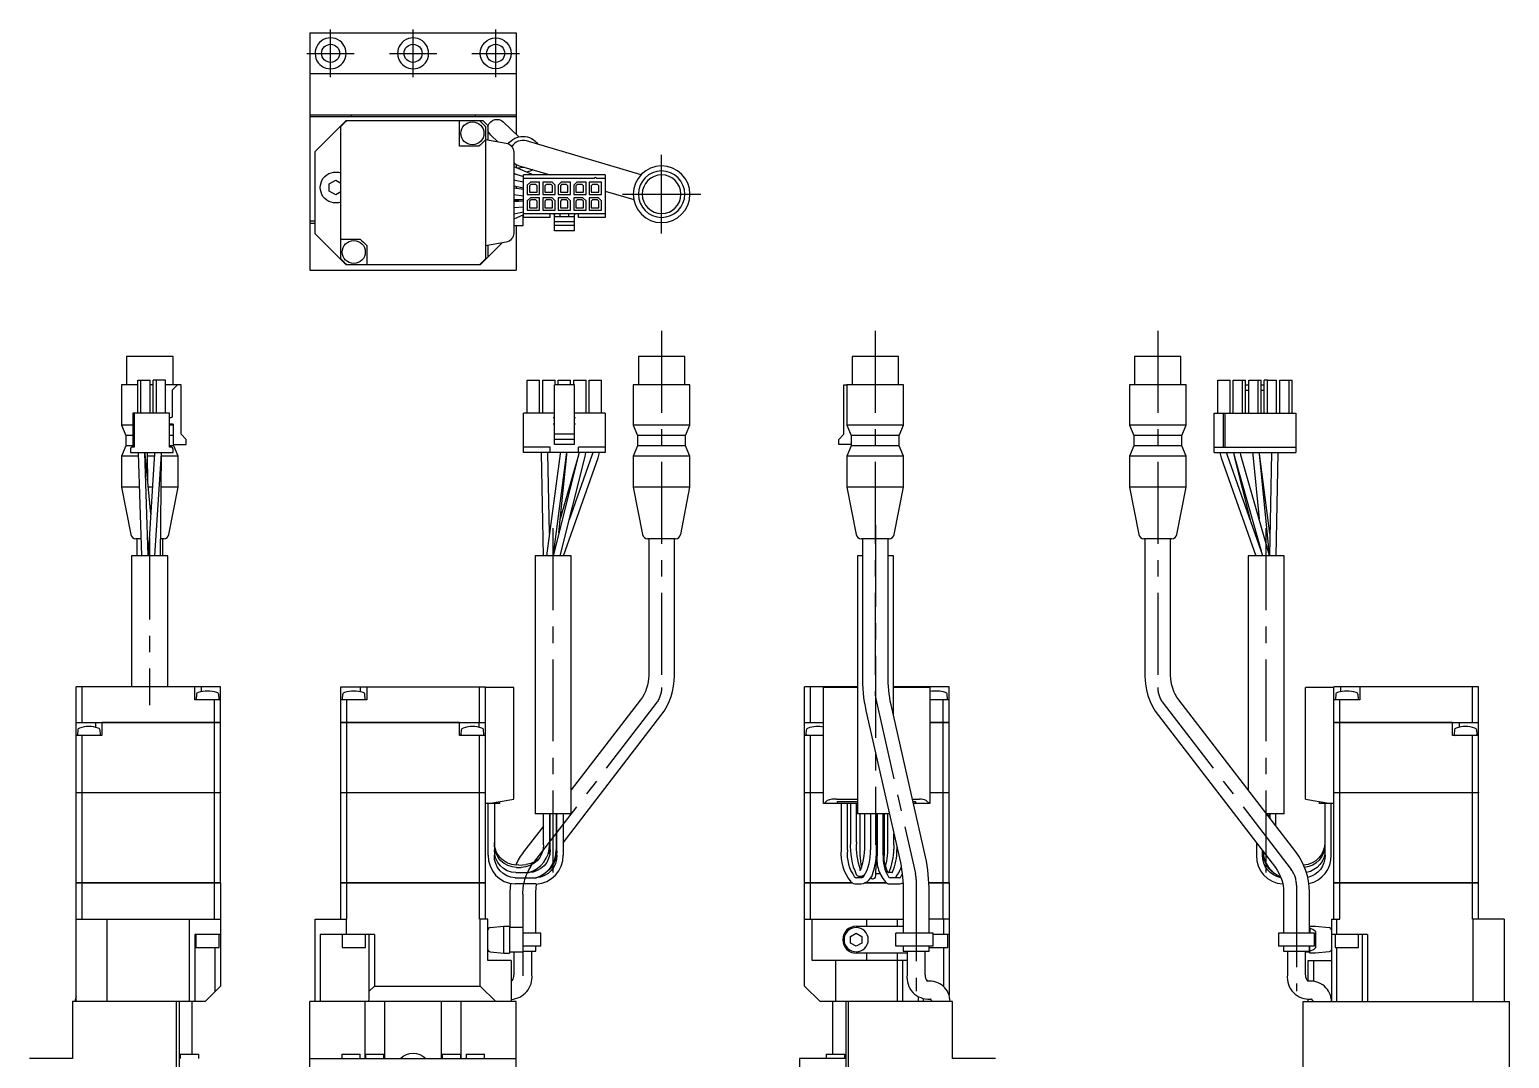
# Model space of a CAD drawing. Extents: x 0 to 295, y -8 to 334.
# Drawn here: x 8 to 294.8, y 134.4 to 333.7 of the extents above; entities that cross this region are included whole.
import ezdxf

# ---------------------------------------------------------------- set-up
doc = ezdxf.new("R2010")
doc.units = 0
doc.header["$LTSCALE"] = 0.5
doc.linetypes.add('CENTER', pattern=[50.8, 31.75, -6.35, 6.35, -6.35])
doc.layers.add('MSM_CENTER', color=1, linetype='CENTER')
doc.layers.add('MSM_CONTINUOUS', color=7, linetype='CONTINUOUS')

msp = doc.modelspace()

# ---------------------------------------------------------------- linework, layer by layer
at = {"layer": 'MSM_CENTER'}
for p, q in [((66.34, 324.54), (66.34, 333.74)), ((82.34, 324.54), (82.34, 333.74)), ((98.34, 324.54), (98.34, 333.74)), ((61.74, 329.14), (70.94, 329.14)), ((77.74, 329.14), (86.94, 329.14)), ((93.74, 329.14), (102.94, 329.14)), ((130.5, 294.24), (130.5, 309.44)), ((122.9, 301.84), (138.1, 301.84)), ((171.91, 275.38), (171.91, 205.14)), ((226.67, 275.38), (226.67, 206.28)), ((31.27, 235.32), (31.27, 202.84)), ((109.49, 170.42), (109.49, 237.28)), ((171.94, 237.78), (171.94, 175.78)), ((172.03, 204.03), (179.71, 170.18)), ((227.71, 203.23), (252.52, 170.98)), ((179.84, 169.07), (179.84, 147.38)), ((253.56, 167.93), (253.56, 147.38))]:
    msp.add_line(p, q, dxfattribs=at)
at = {"layer": 'MSM_CENTER', "extrusion": (0, 0, -1)}
for p, q in [((130.5, 275.38), (130.5, 206.28)), ((247.68, 170.42), (247.68, 237.28)), ((129.47, 203.23), (105.69, 172.33)), ((103.61, 166.23), (103.61, 147.38))]:
    msp.add_line(p, q, dxfattribs=at)
for centre, radius, start, end in [((-125.5, 206.28), 5, 180, 217.5732), ((-113.61, 166.23), 10, 360, 37.5732)]:
    msp.add_arc(centre, radius, start, end, dxfattribs=at)
at = {"layer": 'MSM_CENTER'}
for centre, start, end in [((176.91, 205.14), 180, 192.7889), ((231.67, 206.28), 180, 217.5732), ((174.84, 169.07), 360, 12.7889), ((248.56, 167.93), 0, 37.5732)]:
    msp.add_arc(centre, 5, start, end, dxfattribs=at)
at = {"layer": 'MSM_CONTINUOUS'}
for p, q in [((62.34, 333.14), (102.34, 333.14)), ((62.34, 333.14), (62.34, 287.14)), ((102.34, 333.14), (102.34, 313.41)), ((102.34, 325.14), (62.34, 325.14)), ((102.34, 317.14), (62.34, 317.14)), ((102.34, 316.84), (62.34, 316.84)), ((69.34, 316.14), (63.34, 310.14)), ((69.34, 316.14), (95.84, 316.14)), ((70.34, 317.14), (70.34, 316.84)), ((91.34, 311.14), (91.34, 316.14)), ((94.34, 317.14), (94.34, 316.84)), ((96.84, 315.14), (95.84, 316.14)), ((102.82, 312.95), (99.8, 315.84)), ((68.34, 289.29), (68.34, 314.98)), ((96.34, 314.98), (96.34, 289.29)), ((96.84, 315.14), (96.84, 312.35)), ((96.84, 314.89), (96.9, 315.13)), ((97.38, 313.31), (98.73, 312.02)), ((63.34, 294.14), (63.34, 310.14)), ((95.09, 311.14), (91.34, 311.14)), ((96.34, 312.44), (100.36, 311.73)), ((101.84, 309.96), (101.84, 294.32)), ((126.51, 305.62), (104.32, 312.17)), ((101.84, 307.24), (105.69, 305.61)), ((102.34, 307.62), (102.34, 307.03)), ((102.56, 306.94), (103.83, 307.05)), ((102.91, 307.37), (108.89, 305.61)), ((66.09, 303.86), (67.34, 304.58)), ((67.34, 304.58), (68.34, 304)), ((101.82, 304.62), (103.74, 304.25)), ((101.98, 305.88), (101.85, 305.87)), ((101.85, 305.87), (103.74, 305.26)), ((101.86, 305.93), (102.47, 305.67)), ((102.34, 305.73), (102.34, 305.71)), ((119.59, 305.61), (103.74, 305.61)), ((103.74, 297.33), (103.74, 305.61)), ((117.51, 304.9), (103.74, 304.9)), ((105.06, 304.17), (104.46, 303.57)), ((106.86, 304.17), (105.06, 304.17)), ((106.86, 301.77), (106.86, 304.17)), ((109.26, 304.17), (107.46, 304.17)), ((107.46, 304.17), (107.46, 301.77)), ((109.26, 304.17), (109.86, 303.57)), ((111.06, 304.17), (110.46, 303.57)), ((112.86, 304.17), (111.06, 304.17)), ((112.86, 301.77), (112.86, 304.17)), ((114.06, 304.17), (113.46, 303.57)), ((115.86, 304.17), (114.06, 304.17)), ((115.86, 301.77), (115.86, 304.17)), ((116.46, 304.17), (116.46, 301.77)), ((118.86, 304.17), (116.46, 304.17)), ((117.51, 304.9), (117.51, 305)), ((117.81, 305), (117.81, 304.9)), ((119.59, 304.9), (117.81, 304.9)), ((118.86, 301.77), (118.86, 304.17)), ((119.59, 305.61), (119.59, 297.33)), ((66.09, 302.42), (66.09, 303.86)), ((67.34, 301.7), (66.09, 302.42)), ((68.34, 302.27), (67.34, 301.7)), ((103.74, 303.03), (101.84, 303.39)), ((103.74, 302.74), (101.84, 303.01)), ((101.84, 301.8), (103.74, 301.53)), ((102.34, 303.3), (102.34, 302.94)), ((104.46, 303.57), (104.46, 301.77)), ((104.46, 301.77), (106.86, 301.77)), ((105.13, 303.72), (104.88, 303.47)), ((104.88, 303.47), (104.88, 302.22)), ((104.88, 302.22), (106.35, 302.22)), ((106.1, 303.72), (105.13, 303.72)), ((106.35, 303.47), (106.1, 303.72)), ((106.35, 302.22), (106.35, 303.47)), ((107.46, 301.77), (109.86, 301.77)), ((108.13, 303.72), (107.88, 303.47)), ((107.88, 303.47), (107.88, 302.22)), ((107.88, 302.22), (109.35, 302.22)), ((109.1, 303.72), (108.13, 303.72)), ((109.35, 303.47), (109.1, 303.72)), ((109.35, 302.22), (109.35, 303.47)), ((109.86, 301.77), (109.86, 303.57)), ((110.46, 303.57), (110.46, 301.77)), ((110.46, 301.77), (112.86, 301.77)), ((111.13, 303.72), (110.88, 303.47)), ((110.88, 303.47), (110.88, 302.22)), ((110.88, 302.22), (112.35, 302.22)), ((112.1, 303.72), (111.13, 303.72)), ((112.35, 303.47), (112.1, 303.72)), ((112.35, 302.22), (112.35, 303.47)), ((113.46, 303.57), (113.46, 301.77)), ((113.46, 301.77), (115.86, 301.77)), ((114.13, 303.72), (113.88, 303.47)), ((113.88, 303.47), (113.88, 302.22)), ((113.88, 302.22), (115.35, 302.22)), ((115.1, 303.72), (114.13, 303.72)), ((115.35, 303.47), (115.1, 303.72)), ((115.35, 302.22), (115.35, 303.47)), ((116.46, 301.77), (118.86, 301.77)), ((117.13, 303.72), (116.88, 303.47)), ((116.88, 303.47), (116.88, 302.22)), ((116.88, 302.22), (118.35, 302.22)), ((118.1, 303.72), (117.13, 303.72)), ((118.35, 303.47), (118.1, 303.72)), ((118.35, 302.22), (118.35, 303.47)), ((119.59, 302.45), (125.1, 300.83)), ((103.74, 300.77), (101.84, 300.73)), ((101.84, 300.41), (103.74, 300.57)), ((102.83, 300.49), (101.84, 300.49)), ((103.74, 298.38), (101.84, 297.97)), ((103.74, 299.36), (101.86, 299.2)), ((102.34, 300.74), (102.34, 300.49)), ((104.46, 300.57), (105.06, 301.17)), ((104.46, 300.57), (104.46, 298.77)), ((104.46, 298.77), (106.86, 298.77)), ((105.13, 300.72), (104.88, 300.47)), ((104.88, 300.47), (104.88, 299.22)), ((104.88, 299.22), (106.35, 299.22)), ((106.86, 301.17), (105.06, 301.17)), ((106.1, 300.72), (105.13, 300.72)), ((106.35, 300.47), (106.1, 300.72)), ((106.35, 299.22), (106.35, 300.47)), ((106.86, 298.77), (106.86, 301.17)), ((107.46, 301.17), (107.46, 298.77)), ((109.26, 301.17), (107.46, 301.17)), ((107.46, 298.77), (109.86, 298.77)), ((108.13, 300.72), (107.88, 300.47)), ((107.88, 300.47), (107.88, 299.22)), ((107.88, 299.22), (109.35, 299.22)), ((109.1, 300.72), (108.13, 300.72)), ((109.35, 300.47), (109.1, 300.72)), ((109.86, 300.57), (109.26, 301.17)), ((109.35, 299.22), (109.35, 300.47)), ((109.86, 298.77), (109.86, 300.57)), ((110.46, 301.17), (110.46, 298.77)), ((112.26, 301.17), (110.46, 301.17)), ((110.46, 298.77), (112.86, 298.77)), ((111.13, 300.72), (110.88, 300.47)), ((110.88, 300.47), (110.88, 299.22)), ((110.88, 299.22), (112.35, 299.22)), ((112.1, 300.72), (111.13, 300.72)), ((112.35, 300.47), (112.1, 300.72)), ((112.86, 300.57), (112.26, 301.17)), ((112.35, 299.22), (112.35, 300.47)), ((112.86, 298.77), (112.86, 300.57)), ((115.26, 301.17), (113.46, 301.17)), ((113.46, 301.17), (113.46, 298.77)), ((113.46, 298.77), (115.86, 298.77)), ((114.13, 300.72), (113.88, 300.47)), ((113.88, 300.47), (113.88, 299.22)), ((113.88, 299.22), (115.35, 299.22)), ((115.1, 300.72), (114.13, 300.72)), ((115.35, 300.47), (115.1, 300.72)), ((115.86, 300.57), (115.26, 301.17)), ((115.35, 299.22), (115.35, 300.47)), ((115.86, 298.77), (115.86, 300.57)), ((118.26, 301.17), (116.46, 301.17)), ((116.46, 301.17), (116.46, 298.77)), ((116.46, 298.77), (118.86, 298.77)), ((117.13, 300.72), (116.88, 300.47)), ((116.88, 300.47), (116.88, 299.22)), ((116.88, 299.22), (118.35, 299.22)), ((118.1, 300.72), (117.13, 300.72)), ((118.35, 300.47), (118.1, 300.72)), ((118.86, 300.57), (118.26, 301.17)), ((118.35, 299.22), (118.35, 300.47)), ((118.86, 298.77), (118.86, 300.57)), ((63.34, 296.64), (62.34, 296.64)), ((63.34, 296.14), (62.34, 296.14)), ((103.74, 297.84), (101.84, 297.03)), ((101.84, 295.79), (103.64, 295.79)), ((102.34, 295.79), (102.34, 287.14)), ((103.64, 295.79), (103.64, 297.8)), ((119.59, 298.04), (103.74, 298.04)), ((108.93, 297.33), (103.74, 297.33)), ((108.93, 297.33), (108.93, 298.04)), ((109.73, 294.76), (109.73, 297.79)), ((113.59, 297.48), (109.73, 297.48)), ((113.59, 296.48), (109.73, 296.48)), ((113.59, 295.78), (109.73, 295.78)), ((110.84, 297.48), (110.84, 298.04)), ((112.49, 297.48), (112.49, 298.04)), ((113.59, 294.76), (113.59, 297.79)), ((114.39, 297.33), (114.39, 298.04)), ((119.59, 297.33), (114.39, 297.33)), ((63.34, 294.14), (69.34, 288.14)), ((68.34, 293.14), (72.09, 293.14)), ((113.59, 294.76), (109.73, 294.76)), ((73.34, 291.89), (73.34, 288.14)), ((100.36, 292.55), (96.34, 291.84)), ((99.62, 292.42), (96.84, 289.64)), ((96.84, 291.93), (96.84, 289.64)), ((62.34, 287.14), (102.34, 287.14)), ((95.34, 288.14), (69.34, 288.14)), ((95.34, 288.14), (96.84, 289.64)), ((35.8, 270.38), (26.8, 270.38)), ((26.8, 270.38), (26.8, 264.88)), ((35.8, 264.88), (35.8, 270.38)), ((135, 270.38), (126, 270.38)), ((126, 270.38), (126, 264.88)), ((135, 264.88), (135, 270.38)), ((176.41, 270.38), (167.41, 270.38)), ((167.41, 270.38), (167.41, 264.88)), ((176.41, 264.88), (176.41, 270.38)), ((231.17, 270.38), (222.17, 270.38)), ((222.17, 270.38), (222.17, 264.88)), ((231.17, 264.88), (231.17, 270.38)), ((28.97, 264.88), (25.8, 264.88)), ((25.8, 264.88), (25.8, 257.08)), ((28.97, 259.43), (28.97, 265.78)), ((28.97, 265.78), (31.37, 265.78)), ((29.57, 259.43), (29.57, 265.78)), ((31.37, 259.43), (31.37, 265.78)), ((31.97, 264.88), (31.37, 264.88)), ((31.97, 259.43), (31.97, 265.78)), ((34.37, 265.78), (31.97, 265.78)), ((32.57, 259.43), (32.57, 265.78)), ((34.37, 259.43), (34.37, 265.78)), ((36.65, 264.88), (34.37, 264.88)), ((36.66, 264.89), (35.66, 263.89)), ((35.66, 263.89), (35.66, 258.76)), ((37.36, 264.89), (36.66, 264.89)), ((37.36, 255.35), (37.36, 264.89)), ((104.46, 259.43), (104.46, 265.78)), ((104.46, 265.78), (106.86, 265.78)), ((106.86, 259.43), (106.86, 265.78)), ((107.46, 259.43), (107.46, 265.78)), ((107.46, 265.78), (109.86, 265.78)), ((109.73, 253.33), (109.73, 264.89)), ((113.59, 264.89), (109.73, 264.89)), ((109.86, 264.89), (109.86, 265.78)), ((110.46, 264.89), (110.46, 265.78)), ((110.46, 265.78), (112.86, 265.78)), ((112.86, 264.89), (112.86, 265.78)), ((113.46, 265.78), (115.86, 265.78)), ((113.46, 264.89), (113.46, 265.78)), ((113.59, 253.33), (113.59, 264.89)), ((115.86, 259.43), (115.86, 265.78)), ((116.46, 259.43), (116.46, 265.78)), ((116.46, 265.78), (118.86, 265.78)), ((118.86, 259.43), (118.86, 265.78)), ((136, 264.88), (125, 264.88)), ((125, 264.88), (125, 257.08)), ((136, 257.08), (136, 264.88)), ((165.85, 255.35), (165.85, 264.89)), ((165.85, 264.89), (166.55, 264.89)), ((177.41, 264.88), (166.41, 264.88)), ((166.41, 264.88), (166.41, 257.08)), ((166.55, 264.89), (166.56, 264.88)), ((177.41, 257.08), (177.41, 264.88)), ((232.17, 264.88), (221.17, 264.88)), ((221.17, 264.88), (221.17, 257.08)), ((232.17, 257.08), (232.17, 264.88)), ((238.31, 259.43), (238.31, 265.78)), ((238.31, 265.78), (240.71, 265.78)), ((240.71, 259.43), (240.71, 265.78)), ((241.31, 265.78), (243.11, 265.78)), ((241.31, 259.43), (241.31, 265.78)), ((243.11, 259.43), (243.11, 265.78)), ((243.11, 265.78), (243.71, 265.78)), ((243.71, 259.43), (243.71, 265.78)), ((243.71, 264.89), (244.31, 264.89)), ((243.71, 263.89), (244.31, 263.89)), ((244.31, 265.78), (246.11, 265.78)), ((244.31, 259.43), (244.31, 265.78)), ((246.11, 259.43), (246.11, 265.78)), ((246.11, 265.78), (246.71, 265.78)), ((246.71, 259.43), (246.71, 265.78)), ((246.71, 264.89), (247.31, 264.89)), ((246.71, 263.89), (247.31, 263.89)), ((247.31, 259.43), (247.31, 265.78)), ((247.91, 265.78), (247.31, 265.78)), ((247.91, 259.43), (247.91, 265.78)), ((247.91, 265.78), (249.71, 265.78)), ((249.71, 259.43), (249.71, 265.78)), ((250.31, 259.43), (250.31, 265.78)), ((250.31, 265.78), (252.11, 265.78)), ((252.11, 259.43), (252.11, 265.78)), ((252.11, 265.78), (252.71, 265.78)), ((252.71, 259.43), (252.71, 265.78)), ((35.1, 259.43), (27.99, 259.43)), ((27.99, 259.43), (27.99, 252.8)), ((28.24, 259.43), (28.24, 252.8)), ((35.1, 252.8), (35.1, 259.43)), ((35.38, 258.48), (35.1, 258.48)), ((103.74, 251.78), (103.74, 259.43)), ((109.73, 259.43), (103.74, 259.43)), ((109.73, 258.48), (109.48, 258.48)), ((119.59, 259.43), (113.59, 259.43)), ((113.84, 258.48), (113.59, 258.48)), ((119.59, 259.43), (119.59, 251.78)), ((237.58, 251.78), (237.58, 259.43)), ((237.58, 259.43), (253.43, 259.43)), ((239.36, 259.43), (239.36, 252.8)), ((239.66, 259.43), (239.66, 252.8)), ((253.43, 259.43), (253.43, 251.78)), ((27.99, 257.08), (25.8, 257.08)), ((25.8, 257.08), (26.65, 255.08)), ((35.1, 257.33), (35.7, 257.33)), ((35.85, 257.08), (35.1, 257.08)), ((35.85, 257.18), (35.85, 253.33)), ((38.38, 254.33), (37.36, 255.35)), ((109.48, 257.33), (109.73, 257.33)), ((113.59, 255.35), (109.73, 255.35)), ((113.59, 257.33), (113.84, 257.33)), ((136, 257.08), (125, 257.08)), ((125, 257.08), (125.85, 255.08)), ((135.15, 255.08), (136, 257.08)), ((164.83, 254.33), (165.85, 255.35)), ((177.41, 257.08), (166.41, 257.08)), ((166.41, 257.08), (167.26, 255.08)), ((176.56, 255.08), (177.41, 257.08)), ((232.17, 257.08), (221.17, 257.08)), ((221.17, 257.08), (222.02, 255.08)), ((231.32, 255.08), (232.17, 257.08)), ((26.65, 253.08), (25.8, 251.08)), ((27.99, 255.08), (26.65, 255.08)), ((26.65, 255.08), (26.65, 253.08)), ((27.99, 253.08), (26.65, 253.08)), ((27.53, 252.5), (27.53, 251.78)), ((28.24, 252.8), (27.83, 252.8)), ((35.85, 255.08), (35.1, 255.08)), ((35.95, 253.08), (35.1, 253.08)), ((35.51, 252.8), (35.1, 252.8)), ((35.81, 251.78), (35.81, 252.5)), ((35.85, 253.33), (38.38, 253.33)), ((35.95, 253.08), (35.95, 253.33)), ((36.8, 251.08), (35.95, 253.08)), ((38.38, 253.33), (38.38, 254.33)), ((108.93, 252.8), (103.74, 252.8)), ((108.93, 251.78), (108.93, 252.8)), ((113.59, 254.33), (109.73, 254.33)), ((113.59, 253.33), (109.73, 253.33)), ((119.59, 252.8), (114.39, 252.8)), ((114.39, 251.78), (114.39, 252.8)), ((125.85, 253.08), (125, 251.08)), ((135.15, 255.08), (125.85, 255.08)), ((125.85, 255.08), (125.85, 253.08)), ((135.15, 253.08), (125.85, 253.08)), ((135.15, 253.08), (135.15, 255.08)), ((136, 251.08), (135.15, 253.08)), ((164.83, 253.33), (164.83, 254.33)), ((167.26, 253.33), (164.83, 253.33)), ((167.26, 253.08), (166.41, 251.08)), ((176.56, 255.08), (167.26, 255.08)), ((167.26, 255.08), (167.26, 253.08)), ((176.56, 253.08), (167.26, 253.08)), ((176.56, 253.08), (176.56, 255.08)), ((177.41, 251.08), (176.56, 253.08)), ((222.02, 253.08), (221.17, 251.08)), ((231.32, 255.08), (222.02, 255.08)), ((222.02, 255.08), (222.02, 253.08)), ((231.32, 253.08), (222.02, 253.08)), ((231.32, 253.08), (231.32, 255.08)), ((232.17, 251.08), (231.32, 253.08)), ((237.58, 252.8), (253.43, 252.8)), ((29.07, 251.08), (25.8, 251.08)), ((25.8, 251.08), (25.8, 245.08)), ((27.53, 251.78), (35.81, 251.78)), ((29.05, 251.78), (29.06, 251.66)), ((29.06, 251.66), (29.7, 231.78)), ((30.35, 251.71), (30.35, 251.78)), ((31, 231.8), (30.35, 251.71)), ((30.38, 251.5), (30.36, 251.78)), ((31.51, 239.93), (30.38, 251.5)), ((32.21, 251.08), (30.84, 251.08)), ((30.86, 251.11), (30.85, 251.78)), ((30.89, 246.26), (30.86, 251.11)), ((32.24, 251.66), (31, 231.8)), ((32.23, 251.66), (32.2, 251)), ((32.24, 251.78), (32.23, 251.66)), ((32.25, 251.78), (32.24, 251.66)), ((32.3, 231.78), (33.54, 251.58)), ((33.4, 231.78), (33.55, 251.45)), ((36.8, 251.08), (33.51, 251.08)), ((33.54, 251.58), (33.55, 251.78)), ((33.55, 251.45), (33.55, 251.78)), ((36.8, 245.08), (36.8, 251.08)), ((119.59, 251.78), (103.74, 251.78)), ((107.14, 251.78), (107.15, 251.6)), ((107.14, 251.78), (107.14, 251.67)), ((107.14, 251.67), (107.54, 231.78)), ((110.81, 251.54), (108.19, 231.78)), ((108.45, 251.63), (108.44, 251.78)), ((108.76, 236.08), (108.45, 251.63)), ((109.53, 232), (112.09, 251.37)), ((114.41, 251.34), (109.53, 232)), ((110.59, 236.2), (112.11, 251.37)), ((110.83, 251.78), (110.81, 251.54)), ((110.81, 231.78), (115.67, 251.02)), ((114.38, 251.29), (110.86, 238.96)), ((111.48, 231.78), (118.22, 250.75)), ((112.09, 251.37), (112.13, 251.78)), ((112.11, 251.37), (112.13, 251.78)), ((116.99, 251.18), (112.56, 238.71)), ((114.49, 251.78), (114.38, 251.29)), ((114.5, 251.78), (114.41, 251.34)), ((115.67, 251.02), (115.81, 251.78)), ((117.16, 251.78), (116.99, 251.18)), ((118.21, 250.74), (118.48, 251.78)), ((118.22, 250.75), (118.48, 251.79)), ((136, 251.08), (125, 251.08)), ((125, 251.08), (125, 245.08)), ((136, 245.08), (136, 251.08)), ((177.41, 251.08), (166.41, 251.08)), ((166.41, 251.08), (166.41, 245.08)), ((177.41, 245.08), (177.41, 251.08)), ((232.17, 251.08), (221.17, 251.08)), ((221.17, 251.08), (221.17, 245.08)), ((232.17, 245.08), (232.17, 251.08)), ((237.58, 251.78), (253.43, 251.78)), ((238.7, 251.79), (238.96, 250.75)), ((238.96, 250.75), (245.69, 231.78)), ((240.18, 251.18), (240.02, 251.78)), ((240.18, 251.18), (240.02, 251.78)), ((246.74, 232.71), (240.18, 251.18)), ((241.36, 251.78), (241.5, 251.02)), ((241.37, 251.79), (241.55, 250.93)), ((241.5, 251.02), (244.61, 238.71)), ((241.55, 250.93), (246.74, 232.72)), ((242.8, 251.29), (242.69, 251.78)), ((248.33, 231.86), (242.8, 251.29)), ((245.04, 251.78), (245.07, 251.37)), ((245.07, 251.37), (246.31, 238.96)), ((246.36, 251.5), (246.34, 251.78)), ((246.37, 251.54), (246.34, 251.78)), ((248.32, 231.9), (246.36, 251.5)), ((248.42, 236.08), (246.37, 251.54)), ((248.73, 251.7), (248.33, 231.86)), ((248.73, 251.78), (248.73, 251.7)), ((248.73, 251.78), (248.73, 251.63)), ((249.63, 231.78), (250.03, 251.67)), ((250.03, 251.67), (250.03, 251.78)), ((29.27, 245.08), (25.8, 245.08)), ((25.8, 245.08), (27.61, 235.89)), ((31.83, 245.08), (31.01, 245.08)), ((36.8, 245.08), (33.5, 245.08)), ((34.99, 235.89), (36.8, 245.08)), ((136, 245.08), (125, 245.08)), ((125, 245.08), (126.81, 235.89)), ((134.2, 235.89), (136, 245.08)), ((177.41, 245.08), (166.41, 245.08)), ((166.41, 245.08), (168.21, 235.89)), ((175.6, 235.89), (177.41, 245.08)), ((232.17, 245.08), (221.17, 245.08)), ((221.17, 245.08), (222.98, 235.89)), ((230.36, 235.89), (232.17, 245.08)), ((29.59, 235.08), (28.59, 235.08)), ((28.8, 235.08), (28.8, 231.78)), ((34.01, 235.08), (33.42, 235.08)), ((33.8, 231.78), (33.8, 235.08)), ((133.21, 235.08), (127.79, 235.08)), ((128, 235.08), (128, 208.59)), ((133, 208.59), (133, 235.08)), ((174.62, 235.08), (169.19, 235.08)), ((169.41, 235.08), (169.41, 208.59)), ((174.41, 208.59), (174.41, 235.08)), ((229.38, 235.08), (223.96, 235.08)), ((224.17, 235.08), (224.17, 208.59)), ((229.17, 208.59), (229.17, 235.08)), ((247.04, 231.78), (246.74, 232.71)), ((34.77, 231.78), (27.77, 231.78)), ((27.77, 231.78), (27.77, 206.38)), ((34.77, 206.38), (34.77, 231.78)), ((112.99, 231.78), (105.99, 231.78)), ((105.99, 231.78), (105.99, 181.78)), ((109.53, 232), (109.49, 231.78)), ((112.99, 181.78), (112.99, 231.78)), ((169.41, 231.78), (168.44, 231.78)), ((168.44, 231.78), (168.44, 181.78)), ((175.44, 231.78), (174.41, 231.78)), ((175.44, 200.8), (175.44, 231.78)), ((251.18, 231.78), (244.18, 231.78)), ((244.18, 231.78), (244.18, 186.42)), ((251.18, 181.78), (251.18, 231.78)), ((17, 199.49), (17, 206.38)), ((45, 206.38), (17, 206.38)), ((18.16, 199.49), (18.16, 206.38)), ((40, 203.88), (40, 206.38)), ((45, 203.88), (40, 203.88)), ((40.34, 204.85), (40.27, 204.09)), ((41.25, 206.38), (41.25, 205.44)), ((43.85, 199.49), (43.85, 203.88)), ((44.73, 204.09), (44.66, 204.85)), ((45, 199.49), (45, 206.38)), ((68.34, 199.49), (68.34, 206.38)), ((68.34, 206.38), (96.34, 206.38)), ((73.34, 203.88), (68.34, 203.88)), ((68.68, 204.85), (68.61, 204.09)), ((69.5, 199.49), (69.5, 203.88)), ((72.09, 206.38), (72.09, 205.44)), ((73.07, 204.09), (73.01, 204.85)), ((73.34, 206.38), (73.34, 203.88)), ((95.19, 199.49), (95.19, 206.38)), ((96.34, 168.38), (96.34, 206.38)), ((101.84, 206.28), (96.34, 206.28)), ((101.84, 184.64), (101.84, 206.28)), ((126.41, 203.86), (112.99, 186.42)), ((158.21, 199.49), (158.21, 206.38)), ((168.44, 206.38), (158.21, 206.38)), ((159.36, 199.49), (159.36, 206.38)), ((161.91, 183.78), (161.91, 206.28)), ((168.44, 206.28), (161.91, 206.28)), ((186.21, 206.38), (175.44, 206.38)), ((182.51, 206.28), (175.44, 206.28)), ((182.46, 206.28), (182.46, 206.38)), ((182.51, 206.28), (182.51, 183.78)), ((186.21, 203.88), (182.51, 203.88)), ((185.05, 199.49), (185.05, 203.88)), ((185.94, 204.09), (185.87, 204.85)), ((186.21, 199.49), (186.21, 206.38)), ((253.43, 174.4), (230.76, 203.86)), ((255.33, 184.64), (255.33, 206.28)), ((260.83, 206.28), (255.33, 206.28)), ((260.83, 199.49), (260.83, 206.38)), ((288.83, 206.38), (260.83, 206.38)), ((265.83, 203.88), (260.83, 203.88)), ((261.17, 204.85), (261.1, 204.09)), ((261.99, 199.49), (261.99, 203.88)), ((262.08, 206.38), (262.08, 205.44)), ((265.56, 204.09), (265.49, 204.85)), ((265.83, 206.38), (265.83, 203.88)), ((287.68, 199.49), (287.68, 206.38)), ((288.83, 199.49), (288.83, 206.38)), ((111.39, 176.14), (130.37, 200.81)), ((170.09, 201.78), (176.78, 172.32)), ((181.65, 173.43), (174.97, 202.89)), ((226.8, 200.81), (249.47, 171.35)), ((17, 199.49), (45, 199.49)), ((17, 185.88), (17, 199.48)), ((17.01, 199.48), (20.75, 199.48)), ((17.34, 197.96), (17.27, 197.2)), ((20.75, 199.48), (20.75, 198.55)), ((21.73, 197.2), (21.66, 197.96)), ((22, 199.48), (22, 196.98)), ((45, 199.48), (22, 199.48)), ((43.85, 185.88), (43.85, 199.48)), ((45, 185.88), (45, 199.48)), ((68.34, 199.49), (96.34, 199.49)), ((68.34, 185.88), (68.34, 199.48)), ((91.34, 199.48), (68.34, 199.48)), ((69.5, 185.88), (69.5, 199.48)), ((91.34, 196.98), (91.34, 199.48)), ((91.68, 197.96), (91.61, 197.2)), ((95.09, 199.48), (95.09, 198.55)), ((96.07, 197.2), (96.01, 197.96)), ((96.34, 199.48), (96.33, 199.48)), ((158.21, 199.49), (161.91, 199.49)), ((158.21, 185.88), (158.21, 199.48)), ((158.22, 199.48), (161.91, 199.48)), ((158.54, 197.96), (158.48, 197.2)), ((182.51, 199.49), (186.21, 199.49)), ((186.21, 199.48), (182.51, 199.48)), ((185.05, 185.88), (185.05, 199.48)), ((186.21, 185.88), (186.21, 199.48)), ((260.83, 199.49), (288.83, 199.49)), ((283.83, 199.48), (260.83, 199.48)), ((260.83, 168.38), (260.83, 199.48)), ((261.99, 185.88), (261.99, 199.48)), ((283.83, 196.98), (283.83, 199.48)), ((284.17, 197.96), (284.1, 197.2)), ((285.08, 199.48), (285.08, 198.55)), ((288.56, 197.2), (288.49, 197.96)), ((288.83, 185.88), (288.83, 199.48)), ((22, 196.98), (17, 196.98)), ((18.16, 185.88), (18.16, 196.98)), ((96.34, 196.98), (91.34, 196.98)), ((95.19, 185.88), (95.19, 196.98)), ((161.91, 196.98), (158.21, 196.98)), ((159.36, 185.88), (159.36, 196.98)), ((288.83, 196.98), (283.83, 196.98)), ((287.68, 185.88), (287.68, 196.98)), ((17, 185.88), (45, 185.88)), ((17, 168.38), (17, 185.87)), ((45, 185.87), (17, 185.87)), ((17.01, 185.88), (17.01, 185.87)), ((18.16, 168.38), (18.16, 185.87)), ((18.17, 185.88), (18.17, 185.87)), ((43.84, 185.88), (43.84, 185.87)), ((43.85, 168.38), (43.85, 185.87)), ((44.99, 185.88), (44.99, 185.87)), ((45, 168.38), (45, 185.87)), ((68.34, 185.88), (96.34, 185.88)), ((68.34, 168.38), (68.34, 185.87)), ((96.34, 185.87), (68.34, 185.87)), ((68.35, 185.88), (68.35, 185.87)), ((69.5, 185.88), (69.5, 185.87)), ((69.5, 168.38), (69.5, 185.87)), ((95.19, 185.88), (95.19, 185.87)), ((95.19, 168.38), (95.19, 185.87)), ((96.33, 185.88), (96.33, 185.87)), ((99.14, 183.78), (96.34, 183.78)), ((96.89, 173.78), (96.89, 183.78)), ((96.94, 183.78), (101.84, 184.64)), ((98.09, 183.78), (98.09, 173.78)), ((99.14, 183.78), (99.14, 184.17)), ((158.21, 185.88), (161.91, 185.88)), ((158.21, 168.38), (158.21, 185.87)), ((161.91, 185.87), (158.21, 185.87)), ((158.22, 185.88), (158.22, 185.87)), ((159.36, 185.88), (159.36, 185.87)), ((159.36, 168.38), (159.36, 185.87)), ((168.44, 183.78), (161.91, 183.78)), ((162.01, 183.78), (162.61, 184.38)), ((164.39, 184.64), (168.44, 184.64)), ((164.61, 184.17), (168.44, 184.17)), ((164.61, 183.78), (164.61, 184.17)), ((165.31, 183.78), (165.31, 174.78)), ((166.51, 174.78), (166.51, 183.78)), ((167.11, 183.78), (167.11, 176.26)), ((168.31, 176.26), (168.31, 183.78)), ((179.11, 184.64), (180.51, 184.64)), ((179.22, 184.17), (179.81, 184.17)), ((182.51, 183.78), (179.3, 183.78)), ((179.81, 183.78), (179.81, 184.17)), ((181.8, 184.38), (182.4, 183.78)), ((182.51, 185.88), (186.21, 185.88)), ((186.21, 185.87), (182.51, 185.87)), ((185.05, 185.88), (185.05, 185.87)), ((185.05, 168.38), (185.05, 185.87)), ((186.2, 185.88), (186.2, 185.87)), ((186.21, 168.38), (186.21, 185.87)), ((255.33, 184.64), (260.23, 183.78)), ((258.03, 183.78), (258.03, 184.17)), ((260.83, 183.78), (258.03, 183.78)), ((259.08, 183.78), (259.08, 173.78)), ((260.28, 173.78), (260.28, 183.78)), ((260.83, 185.88), (288.83, 185.88)), ((288.83, 185.87), (260.83, 185.87)), ((260.84, 185.88), (260.84, 185.87)), ((261.99, 185.88), (261.99, 185.87)), ((261.99, 168.38), (261.99, 185.87)), ((287.67, 185.88), (287.67, 185.87)), ((287.68, 168.38), (287.68, 185.87)), ((288.82, 185.88), (288.82, 185.87)), ((288.83, 168.38), (288.83, 185.87)), ((112.99, 181.78), (105.99, 181.78)), ((107.59, 175.78), (107.59, 181.78)), ((108.79, 181.78), (108.79, 174.78)), ((108.89, 174.78), (108.89, 181.78)), ((110.09, 181.78), (110.09, 174.78)), ((110.19, 173.78), (110.19, 181.78)), ((111.39, 181.78), (111.39, 173.78)), ((174.63, 181.78), (168.44, 181.78)), ((168.91, 181.78), (168.91, 176.24)), ((169.86, 181.78), (169.86, 176.33)), ((170.96, 181.78), (170.96, 174.78)), ((172.16, 174.78), (172.16, 181.78)), ((172.26, 181.78), (172.26, 173.78)), ((173.46, 173.78), (173.46, 181.78)), ((173.71, 174.78), (173.71, 181.78)), ((174.31, 181.78), (174.31, 175.78)), ((251.18, 181.78), (247.73, 181.78)), ((248.28, 181.09), (248.28, 181.78)), ((248.38, 181.78), (248.38, 180.96)), ((249.58, 179.4), (249.58, 181.78)), ((107.59, 179.4), (103.74, 174.4)), ((175.51, 175.78), (175.51, 177.92)), ((98.09, 176.26), (98.1, 176.02)), ((108.74, 174.07), (108.89, 175.28)), ((176.11, 175.28), (176.11, 174.78)), ((245.78, 176.14), (245.78, 173.78)), ((259.08, 176.26), (259.08, 176.02)), ((108.74, 174.07), (108.73, 174.04)), ((108.73, 174.04), (108.74, 174.07)), ((108.79, 174.78), (108.74, 174.07)), ((172.05, 169.75), (172.16, 174.78)), ((173.63, 172.5), (173.71, 174.78)), ((246.98, 173.78), (246.98, 174.58)), ((102.09, 169.38), (106.19, 169.38)), ((102.25, 170.38), (104.73, 170.38)), ((102.4, 171.38), (103.28, 171.38)), ((102.86, 171.85), (104.24, 171.98)), ((106.19, 169.39), (106.15, 169.38)), ((169.23, 169.38), (168.25, 169.38)), ((169.25, 169.7), (169.29, 169.71)), ((169.29, 169.71), (169.49, 169.79)), ((171.04, 169.34), (171.22, 169.22)), ((172.06, 170.18), (172.13, 170.18)), ((172.13, 170.18), (172.53, 170.18)), ((172.53, 170.18), (172.57, 170.18)), ((172.57, 170.18), (172.82, 170.24)), ((175.15, 170.38), (174.42, 170.38)), ((176.55, 169.38), (174.81, 169.38)), ((17, 168.38), (45, 168.38)), ((17, 145.38), (17, 168.37)), ((45, 168.37), (17, 168.37)), ((17.01, 168.38), (17.01, 168.37)), ((18.16, 161.38), (18.16, 168.37)), ((18.17, 168.38), (18.17, 168.37)), ((43.84, 168.38), (43.84, 168.37)), ((43.85, 161.38), (43.85, 168.37)), ((44.99, 168.38), (44.99, 168.37)), ((45, 168.37), (45, 148.38)), ((68.34, 168.38), (96.34, 168.38)), ((68.34, 161.38), (68.34, 168.37)), ((96.34, 168.37), (68.34, 168.37)), ((68.35, 168.38), (68.35, 168.37)), ((69.5, 168.38), (69.5, 168.37)), ((69.5, 161.38), (69.5, 168.37)), ((95.19, 168.38), (95.19, 168.37)), ((95.19, 161.38), (95.19, 168.37)), ((96.33, 168.38), (96.33, 168.37)), ((96.34, 161.38), (96.34, 168.37)), ((101.22, 168.28), (101.11, 166.61)), ((101.11, 166.61), (101.11, 159.73)), ((106.19, 168.18), (102.09, 168.18)), ((106.11, 166.61), (106.27, 168.18)), ((106.11, 158.63), (106.11, 166.61)), ((158.21, 168.38), (167.48, 168.38)), ((158.21, 148.38), (158.21, 168.37)), ((167.5, 168.37), (158.21, 168.37)), ((158.22, 168.38), (158.22, 168.37)), ((159.36, 168.38), (159.36, 168.37)), ((159.36, 161.38), (159.36, 168.37)), ((168.25, 168.18), (169.21, 168.18)), ((174.1, 168.37), (169.86, 168.37)), ((169.88, 168.38), (174.09, 168.38)), ((171.22, 169.22), (171.41, 169.18)), ((171.41, 169.18), (171.42, 169.18)), ((171.42, 169.18), (171.44, 169.18)), ((171.44, 169.18), (171.46, 169.18)), ((174.81, 168.18), (176.55, 168.18)), ((177.3, 168.37), (177.25, 168.37)), ((177.27, 168.38), (177.3, 168.38)), ((177.34, 166.61), (177.34, 158.63)), ((182.3, 168.38), (186.21, 168.38)), ((186.21, 168.37), (182.3, 168.37)), ((182.34, 158.63), (182.34, 166.61)), ((185.05, 168.38), (185.05, 168.37)), ((185.05, 161.38), (185.05, 168.37)), ((186.2, 168.38), (186.2, 168.37)), ((186.21, 168.37), (186.21, 146.67)), ((251.06, 166.61), (251.06, 158.63)), ((256.06, 158.63), (256.06, 166.61)), ((260.83, 168.38), (288.83, 168.38)), ((260.83, 161.38), (260.83, 168.37)), ((288.83, 168.37), (260.83, 168.37)), ((260.84, 168.38), (260.84, 168.37)), ((261.99, 168.38), (261.99, 168.37)), ((261.99, 161.38), (261.99, 168.37)), ((287.67, 168.38), (287.67, 168.37)), ((287.68, 161.38), (287.68, 168.37)), ((288.82, 168.38), (288.82, 168.37)), ((288.83, 161.38), (288.83, 168.37)), ((17, 161.38), (45, 161.38)), ((23, 161.38), (23, 145.38)), ((39, 145.38), (39, 161.38)), ((63.34, 145.38), (63.34, 161.38)), ((63.34, 161.38), (69.5, 161.38)), ((69.34, 161.38), (69.34, 158.38)), ((96.84, 161.38), (95.19, 161.38)), ((95.34, 148.38), (95.34, 161.38)), ((96.84, 153.38), (96.84, 161.38)), ((158.21, 161.38), (177.34, 161.38)), ((159.71, 153.38), (159.71, 161.38)), ((170.25, 159.98), (170.25, 161.38)), ((176.17, 161.38), (176.17, 159.98)), ((186.21, 161.38), (182.34, 161.38)), ((185.21, 158.38), (185.21, 161.38)), ((260.33, 161.38), (261.99, 161.38)), ((260.33, 161.38), (260.33, 145.54)), ((261.33, 161.38), (261.33, 158.38)), ((293.83, 161.38), (287.68, 161.38)), ((287.83, 145.38), (287.83, 161.38)), ((293.83, 161.38), (293.83, 145.38)), ((40, 158.38), (40, 145.38)), ((45, 158.38), (40, 158.38)), ((40.25, 158.38), (40.25, 155.88)), ((44.75, 155.88), (44.75, 158.38)), ((64.34, 158.38), (64.34, 145.38)), ((74.84, 158.38), (64.34, 158.38)), ((68.59, 158.38), (68.59, 155.88)), ((73.09, 155.88), (73.09, 158.38)), ((73.84, 146.38), (73.84, 158.38)), ((74.84, 158.38), (74.84, 148.38)), ((97.3, 159.75), (99.94, 159.98)), ((99.94, 154.78), (99.94, 159.98)), ((99.94, 159.98), (101.04, 159.98)), ((101.04, 159.98), (101.04, 154.78)), ((103.64, 159.73), (101.04, 159.73)), ((103.64, 155.03), (103.64, 159.73)), ((107.11, 158.63), (103.64, 158.63)), ((107.11, 156.13), (107.11, 158.63)), ((167.11, 158.01), (168.21, 158.65)), ((167.11, 156.74), (167.11, 158.01)), ((168.21, 159.98), (177.34, 159.98)), ((168.21, 158.65), (169.31, 158.01)), ((169.31, 158.01), (169.31, 156.74)), ((175.87, 156.13), (175.87, 158.63)), ((176.12, 158.63), (175.87, 158.63)), ((183.11, 158.63), (176.12, 158.63)), ((183.11, 156.13), (183.11, 158.63)), ((186.21, 158.38), (183.11, 158.38)), ((185.96, 155.88), (185.96, 158.38)), ((257.06, 158.63), (250.06, 158.63)), ((250.06, 158.63), (250.06, 156.13)), ((256.13, 159.73), (256.06, 159.73)), ((256.13, 159.51), (256.13, 159.98)), ((256.13, 159.98), (257.23, 159.98)), ((256.13, 159.51), (256.13, 158.63)), ((257.06, 156.13), (257.06, 158.63)), ((257.23, 159.98), (259.87, 159.75)), ((257.23, 158.98), (257.23, 155.78)), ((267.33, 158.38), (260.33, 158.38)), ((261.08, 158.38), (261.08, 155.88)), ((265.58, 155.88), (265.58, 158.38)), ((266.33, 145.38), (266.33, 158.38)), ((267.33, 158.38), (267.33, 145.38)), ((40.25, 155.88), (44.75, 155.88)), ((44, 147.38), (44, 155.88)), ((68.59, 155.88), (73.09, 155.88)), ((97.3, 155.01), (99.94, 154.78)), ((101.04, 155.03), (103.64, 155.03)), ((101.86, 155.03), (101.86, 150.57)), ((107.11, 156.13), (103.64, 156.13)), ((103.64, 155.13), (106.11, 155.13)), ((105.36, 150.57), (105.36, 155.13)), ((106.11, 155.13), (106.11, 156.13)), ((168.21, 156.11), (167.11, 156.74)), ((169.31, 156.74), (168.21, 156.11)), ((176.12, 156.13), (175.87, 156.13)), ((183.11, 156.13), (176.12, 156.13)), ((177.34, 156.13), (177.34, 155.13)), ((177.34, 155.13), (182.34, 155.13)), ((178.09, 155.13), (178.09, 150.57)), ((181.59, 150.57), (181.59, 155.13)), ((182.34, 155.13), (182.34, 156.13)), ((182.34, 155.88), (185.96, 155.88)), ((185.21, 148.26), (185.21, 155.88)), ((257.06, 156.13), (250.06, 156.13)), ((251.06, 156.13), (251.06, 155.13)), ((251.06, 155.13), (256.06, 155.13)), ((251.81, 155.13), (251.81, 150.57)), ((255.31, 150.57), (255.31, 155.13)), ((255.31, 155.03), (256.13, 155.03)), ((256.06, 155.13), (256.06, 156.13)), ((256.13, 154.78), (256.13, 156.13)), ((259.87, 155.01), (257.23, 154.78)), ((261.08, 155.88), (265.58, 155.88)), ((261.33, 155.88), (261.33, 145.38)), ((101.34, 153.38), (96.84, 153.38)), ((99.94, 154.78), (101.04, 154.78)), ((101.34, 153.38), (101.34, 145.38)), ((178.09, 153.38), (159.71, 153.38)), ((164.21, 153.38), (164.21, 145.38)), ((178.09, 154.78), (168.21, 154.78)), ((170.25, 153.38), (170.25, 154.78)), ((176.17, 154.78), (176.17, 153.38)), ((176.21, 145.38), (176.21, 153.38)), ((177.21, 153.38), (177.21, 145.38)), ((255.83, 149.34), (255.83, 153.38)), ((255.83, 153.38), (260.33, 153.38)), ((257.23, 154.78), (256.13, 154.78)), ((256.83, 153.38), (256.83, 149.39)), ((101.42, 149.33), (101.34, 149.34)), ((182.01, 149.35), (181.97, 149.34)), ((255.86, 149.35), (255.75, 149.33)), ((17, 146.37), (16.79, 145.38)), ((45, 148.38), (42, 145.38)), ((73.84, 147.38), (74.84, 148.38)), ((74.84, 148.38), (95.34, 148.38)), ((98.34, 145.38), (95.34, 148.38)), ((161.21, 145.38), (158.21, 148.38)), ((180.21, 146.31), (180.21, 145.38)), ((42, 145.38), (16.3, 145.38)), ((16.3, 145.38), (16.3, 134.38)), ((36.5, 94.38), (36.5, 145.38)), ((37, 145.38), (37, 94.38)), ((39.5, 135.23), (39.5, 145.38)), ((62.34, 74.38), (62.34, 145.38)), ((102.34, 145.38), (62.34, 145.38)), ((73.04, 134.38), (73.04, 145.38)), ((76.84, 134.38), (76.84, 145.38)), ((87.84, 134.38), (87.84, 145.38)), ((91.64, 134.38), (91.64, 145.38)), ((102.34, 74.38), (102.34, 145.38)), ((186.91, 145.38), (161.21, 145.38)), ((163.71, 135.23), (163.71, 145.38)), ((166.21, 145.38), (166.21, 116.88)), ((166.71, 94.38), (166.71, 145.38)), ((181.21, 145.9), (181.21, 145.38)), ((182.54, 145.88), (182.69, 145.91)), ((182.57, 145.89), (182.85, 145.38)), ((186.91, 134.38), (186.91, 145.38)), ((254.83, 74.38), (254.83, 145.38)), ((254.83, 145.38), (294.83, 145.38)), ((255.83, 145.38), (255.83, 145.82)), ((256.35, 145.88), (256.46, 145.9)), ((256.43, 145.91), (256.78, 145.38)), ((294.83, 74.38), (294.83, 145.38)), ((37.2, 135.23), (40.8, 135.23)), ((37.2, 135.23), (37.2, 134.38)), ((40.8, 134.38), (40.8, 135.23)), ((68.49, 135.23), (72.09, 135.23)), ((68.49, 135.23), (68.49, 134.38)), ((72.09, 134.38), (72.09, 135.23)), ((73.09, 135.23), (76.69, 135.23)), ((73.09, 135.23), (73.09, 134.38)), ((76.69, 134.38), (76.69, 135.23)), ((87.99, 135.23), (91.59, 135.23)), ((87.99, 135.23), (87.99, 134.38)), ((91.59, 134.38), (91.59, 135.23)), ((92.59, 135.23), (96.19, 135.23)), ((92.59, 135.23), (92.59, 134.38)), ((96.19, 134.38), (96.19, 135.23)), ((162.41, 135.23), (166.01, 135.23)), ((162.41, 135.23), (162.41, 134.38)), ((166.01, 134.38), (166.01, 135.23)), ((16.3, 134.38), (8, 134.38)), ((62.34, 134.38), (102.34, 134.38)), ((157.21, 134.38), (157.21, 94.38)), ((166.21, 134.38), (157.21, 134.38)), ((195.21, 134.38), (186.91, 134.38))]:
    msp.add_line(p, q, dxfattribs=at)
for centre, radius in [((66.34, 329.14), 1.75), ((82.34, 329.14), 1.75), ((98.34, 329.14), 3), ((98.34, 329.14), 1.75), ((93.84, 313.64), 2.23), ((70.84, 290.64), 2.23)]:
    msp.add_circle(centre, radius, dxfattribs=at)
at = {"layer": 'MSM_CONTINUOUS', "extrusion": (0, 0, -1)}
for centre, radius in [((-130.5, 301.84), 5.5), ((-130.5, 301.84), 4.5), ((-130.5, 301.84), 3.75), ((-168.21, 157.38), 2.35)]:
    msp.add_circle(centre, radius, dxfattribs=at)
at = {"layer": 'MSM_CONTINUOUS'}
for centre, radius, start, end in [((66.34, 329.14), 3, 340.5288, 199.4712), ((82.34, 329.14), 3, 340.5288, 199.4712), ((66.34, 329.14), 3, 199.4717, 340.5283), ((82.34, 329.14), 3, 199.4717, 340.5283), ((103.61, 309.77), 2.5, 73.5619, 149.0422), ((103.61, 309.77), 2.5, 224.9178, 253.5619), ((103.61, 309.54), 2.5, 275, 277.9006), ((27.83, 252.5), 0.3, 90, 180), ((35.51, 252.5), 0.3, 360, 90), ((28.59, 236.08), 1, 191.1187, 270), ((34.01, 236.08), 1, 270, 348.8813), ((127.79, 236.08), 1, 191.1187, 270), ((133.21, 236.08), 1, 270, 348.8813), ((169.19, 236.08), 1, 191.1187, 270), ((174.62, 236.08), 1, 270, 348.8813), ((223.96, 236.08), 1, 191.1187, 270), ((229.38, 236.08), 1, 270, 348.8813), ((120.23, 208.57), 12.77, 322.5836, 0.0927), ((201.35, 208.37), 31.94, 179.5882, 191.8892), ((236.94, 208.57), 12.77, 179.8971, 217.4265), ((40.47, 204.07), 0.2, 175, 251.8051), ((40.83, 204.81), 0.5, 107.6292, 175), ((42.5, 199.57), 6, 72.3708, 107.6292), ((44.17, 204.81), 0.5, 5, 72.3708), ((44.53, 204.07), 0.2, 288.1949, 5), ((68.81, 204.07), 0.2, 175, 251.8051), ((69.18, 204.81), 0.5, 107.6292, 175), ((70.84, 199.57), 6, 72.3708, 107.6292), ((72.51, 204.81), 0.5, 5, 72.3708), ((72.87, 204.07), 0.2, 288.1949, 5), ((183.71, 199.57), 6, 72.3708, 101.537), ((185.37, 204.81), 0.5, 5, 72.3708), ((185.74, 204.07), 0.2, 288.1949, 5), ((261.3, 204.07), 0.2, 175, 251.8051), ((261.66, 204.81), 0.5, 107.6292, 175), ((263.33, 199.57), 6, 72.3708, 107.6292), ((265, 204.81), 0.5, 5, 72.3708), ((265.36, 204.07), 0.2, 288.1949, 5), ((17.83, 197.92), 0.5, 107.6292, 175), ((19.5, 192.68), 6, 72.3708, 107.6292), ((21.17, 197.92), 0.5, 5, 72.3708), ((92.18, 197.92), 0.5, 107.6292, 175), ((93.84, 192.68), 6, 72.3708, 107.6292), ((95.51, 197.92), 0.5, 5, 72.3708), ((159.04, 197.92), 0.5, 107.6292, 175), ((160.71, 192.68), 6, 78.463, 107.6292), ((284.66, 197.92), 0.5, 107.6292, 175), ((286.33, 192.68), 6, 72.3708, 107.6292), ((288, 197.92), 0.5, 5, 72.3708), ((17.47, 197.18), 0.2, 175, 270), ((21.53, 197.18), 0.2, 270, 5), ((91.81, 197.18), 0.2, 175, 270), ((95.87, 197.18), 0.2, 270, 5), ((158.68, 197.18), 0.2, 175, 270), ((284.3, 197.18), 0.2, 175, 270), ((288.36, 197.18), 0.2, 270, 5), ((164.15, 180.14), 4.51, 86.9565, 109.8759), ((180.27, 180.14), 4.51, 70.1241, 86.9565), ((103.21, 175.75), 5.59, 285.9654, 0.2921), ((179.81, 175.34), 12.73, 175.8454, 204.6186), ((195.77, 175.5), 26.87, 178.4238, 188.8681), ((155.85, 175.61), 14.03, 340.7603, 2.8943), ((221.13, 177.11), 45.65, 181.666, 182.719), ((102.3, 173.59), 5.41, 177.9657, 267.8137), ((113.71, 166.73), 12.57, 142.4474, 156.0056), ((104.52, 174.7), 5.57, 287.3809, 0.7723), ((105.99, 173.58), 5.41, 272.1273, 2.0933), ((174.01, 174.02), 8.74, 175.0197, 218.3235), ((174.19, 174.03), 7.72, 174.4381, 215.6687), ((162.33, 174.2), 8.65, 328.5524, 3.8561), ((159.31, 174.57), 12.85, 341.3945, 356.9734), ((178.84, 173), 6.62, 173.254, 198.7695), ((180.57, 173.3), 7.13, 176.162, 211.4402), ((182.59, 174.3), 9.14, 182.7479, 204.0632), ((164.57, 174.94), 10.96, 335.8666, 0), ((166.95, 174.38), 9.16, 334.6752, 2.5141), ((150.4, 166.84), 31.94, 359.5882, 11.8892), ((251.19, 173.58), 5.41, 177.9314, 266.9985), ((252.67, 174.71), 5.59, 182.7694, 246.9732), ((243.29, 166.64), 12.77, 359.8971, 37.4265), ((254.8, 173.62), 5.49, 282.2179, 1.634), ((168.33, 170), 0.622, 228.9031, 263.0608), ((168.98, 170.62), 0.952, 217.6627, 285.9064), ((168.88, 171.07), 0.227, 268.0963, 338.0968), ((168.77, 170.89), 2.75, 279.2724, 351.0568), ((169.01, 170.25), 0.9, 284.2205, 320.898), ((169.08, 170.83), 1.12, 291.2205, 322.6701), ((171.44, 169.8), 0.618, 267.5061, 355.2663), ((178.98, 173.09), 6.79, 199.0911, 223.9635), ((174.83, 170.92), 0.682, 210.3852, 232.6774), ((174.42, 170.59), 0.212, 269.8456, 320.8443), ((174.88, 169.85), 0.476, 213.7324, 261.3862), ((174.74, 170.9), 0.659, 308.1638, 318.123), ((170.23, 173.76), 7.1, 321.8895, 341.0353), ((176.48, 169.81), 0.432, 279.4337, 326.7039), ((171.07, 173.27), 6.86, 327.356, 332.3796), ((168.29, 169.9), 1.72, 229.0024, 268.8954), ((174.82, 169.63), 1.45, 239.8457, 269.5942), ((176.42, 170.04), 1.87, 274.0282, 297.9026), ((97.34, 159.25), 0.5, 95, 180), ((168.21, 157.38), 2.6, 90, 270), ((256.04, 157.91), 1.6, 42.1304, 86.894), ((259.83, 159.25), 0.5, 360, 85), ((97.34, 155.51), 0.5, 180, 265), ((256.04, 156.85), 1.6, 273.106, 317.8696), ((101.08, 150.12), 4.31, 273.5404, 5.9526), ((101.14, 149.74), 0.503, 304.1674, 326.0704), ((99.92, 150.52), 1.95, 327.1625, 1.4776), ((182.24, 150.05), 4.18, 172.8474, 274.1284), ((183.55, 150.5), 1.96, 177.8242, 215.0161), ((182.27, 149.64), 0.421, 220.0153, 234.2826), ((182.45, 145.41), 3.96, 359.5473, 96.4513), ((255.99, 150.07), 4.21, 173.2264, 274.8908), ((257.05, 150.49), 1.74, 178.5244, 221.7612), ((256.29, 145.31), 4.06, 0.9826, 96.1385), ((70.84, 146.38), 3, 340.5288, 0)]:
    msp.add_arc(centre, radius, start, end, dxfattribs=at)
at = {"layer": 'MSM_CONTINUOUS', "extrusion": (0, 0, -1)}
for centre, radius, start, end in [((-82.34, 302.14), 19, 42.5364, 47.4636), ((-82.34, 302.14), 19, 132.5364, 137.4626), ((-98.57, 314.6), 1.75, 17.638, 134.7076), ((-98.62, 314.62), 1.8, 313.5254, 350.5506), ((-103.61, 309.54), 3.5, 36.0609, 145.3814), ((-82.3, 325.18), 19, 222.3336, 227.6664), ((-100.04, 309.96), 1.8, 100, 180), ((-67.34, 303.14), 3, 250.5288, 109.4712), ((-103.61, 309.54), 3.5, 237.0403, 256.295), ((-117.66, 305), 0.15, 0, 180), ((-109.48, 297.79), 0.25, 90, 180), ((-113.84, 297.79), 0.25, 0, 90), ((-59.3, 279.09), 19, 132.3336, 137.6664), ((-100.04, 294.32), 1.8, 180, 260), ((-82.34, 302.14), 19, 312.5374, 317.4636), ((-82.34, 302.14), 19, 222.5374, 227.4626), ((-35.38, 258.76), 0.28, 180, 270), ((-35.7, 257.18), 0.15, 90, 180), ((-120.23, 208.57), 7.77, 179.8389, 217.3238), ((-201.3, 208.36), 26.89, 348.272, 0.5055), ((-236.94, 208.57), 7.77, 322.6811, 0.1562), ((-102.45, 175.74), 4.36, 270.5892, 0.5857), ((-102.48, 176.23), 4.39, 265.0821, 0.1308), ((-103.24, 175.74), 4.36, 179.4314, 269.3937), ((-182.07, 175.49), 13.78, 340.6907, 3.2092), ((-158.51, 175.35), 15.8, 178.4424, 193.7692), ((-254.69, 176.23), 4.39, 179.8971, 266.582), ((-254.71, 175.74), 4.37, 179.4905, 264.4107), ((-102.3, 173.59), 4.22, 272.8542, 2.5704), ((-102.38, 174.66), 4.29, 271.642, 1.5567), ((-103.86, 176.33), 4.37, 232.9581, 264.9542), ((-104.61, 174.67), 4.29, 178.4892, 268.3121), ((-105.98, 173.6), 4.22, 177.5064, 267.069), ((-104.75, 174.67), 5.45, 181.1091, 246.0046), ((-150.45, 166.85), 26.89, 168.272, 180.5055), ((-251.25, 173.62), 4.28, 279.473, 2.0973), ((-252.4, 174.65), 5.42, 295.6041, 359.2061), ((-254.75, 174.69), 4.33, 178.812, 260.198), ((-254.78, 173.64), 4.31, 178.1132, 256.9496), ((-243.29, 166.64), 7.77, 142.6811, 180.1562), ((-259.83, 155.51), 0.5, 180, 265), ((-82.34, 131.88), 3.5, 45.5847, 134.4153)]:
    msp.add_arc(centre, radius, start, end, dxfattribs=at)

doc.saveas('drawing.dxf')
